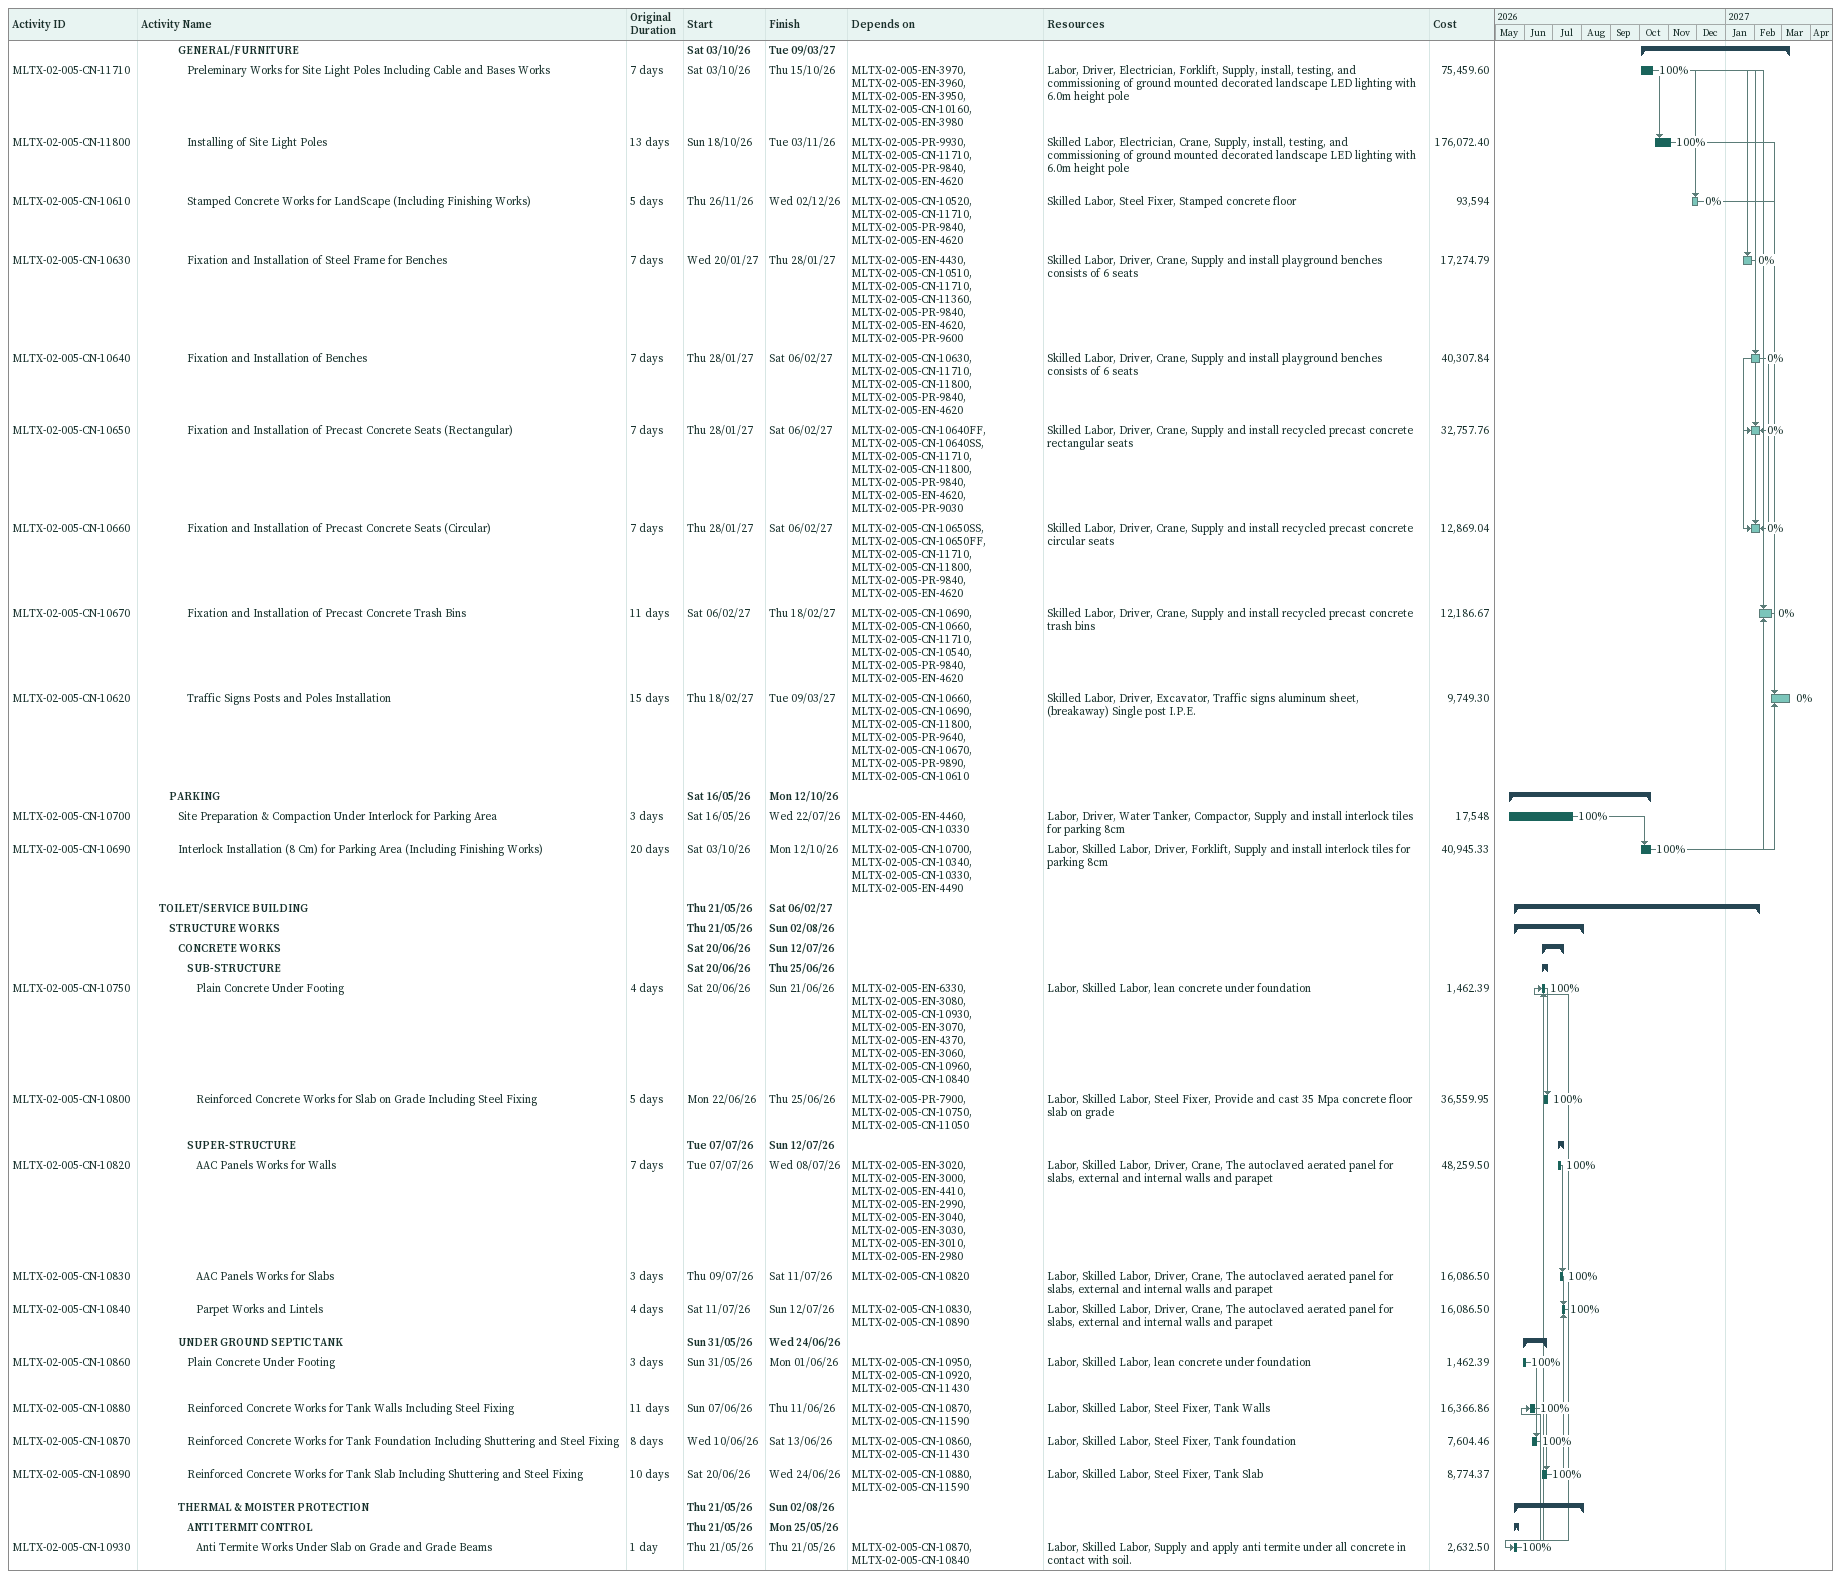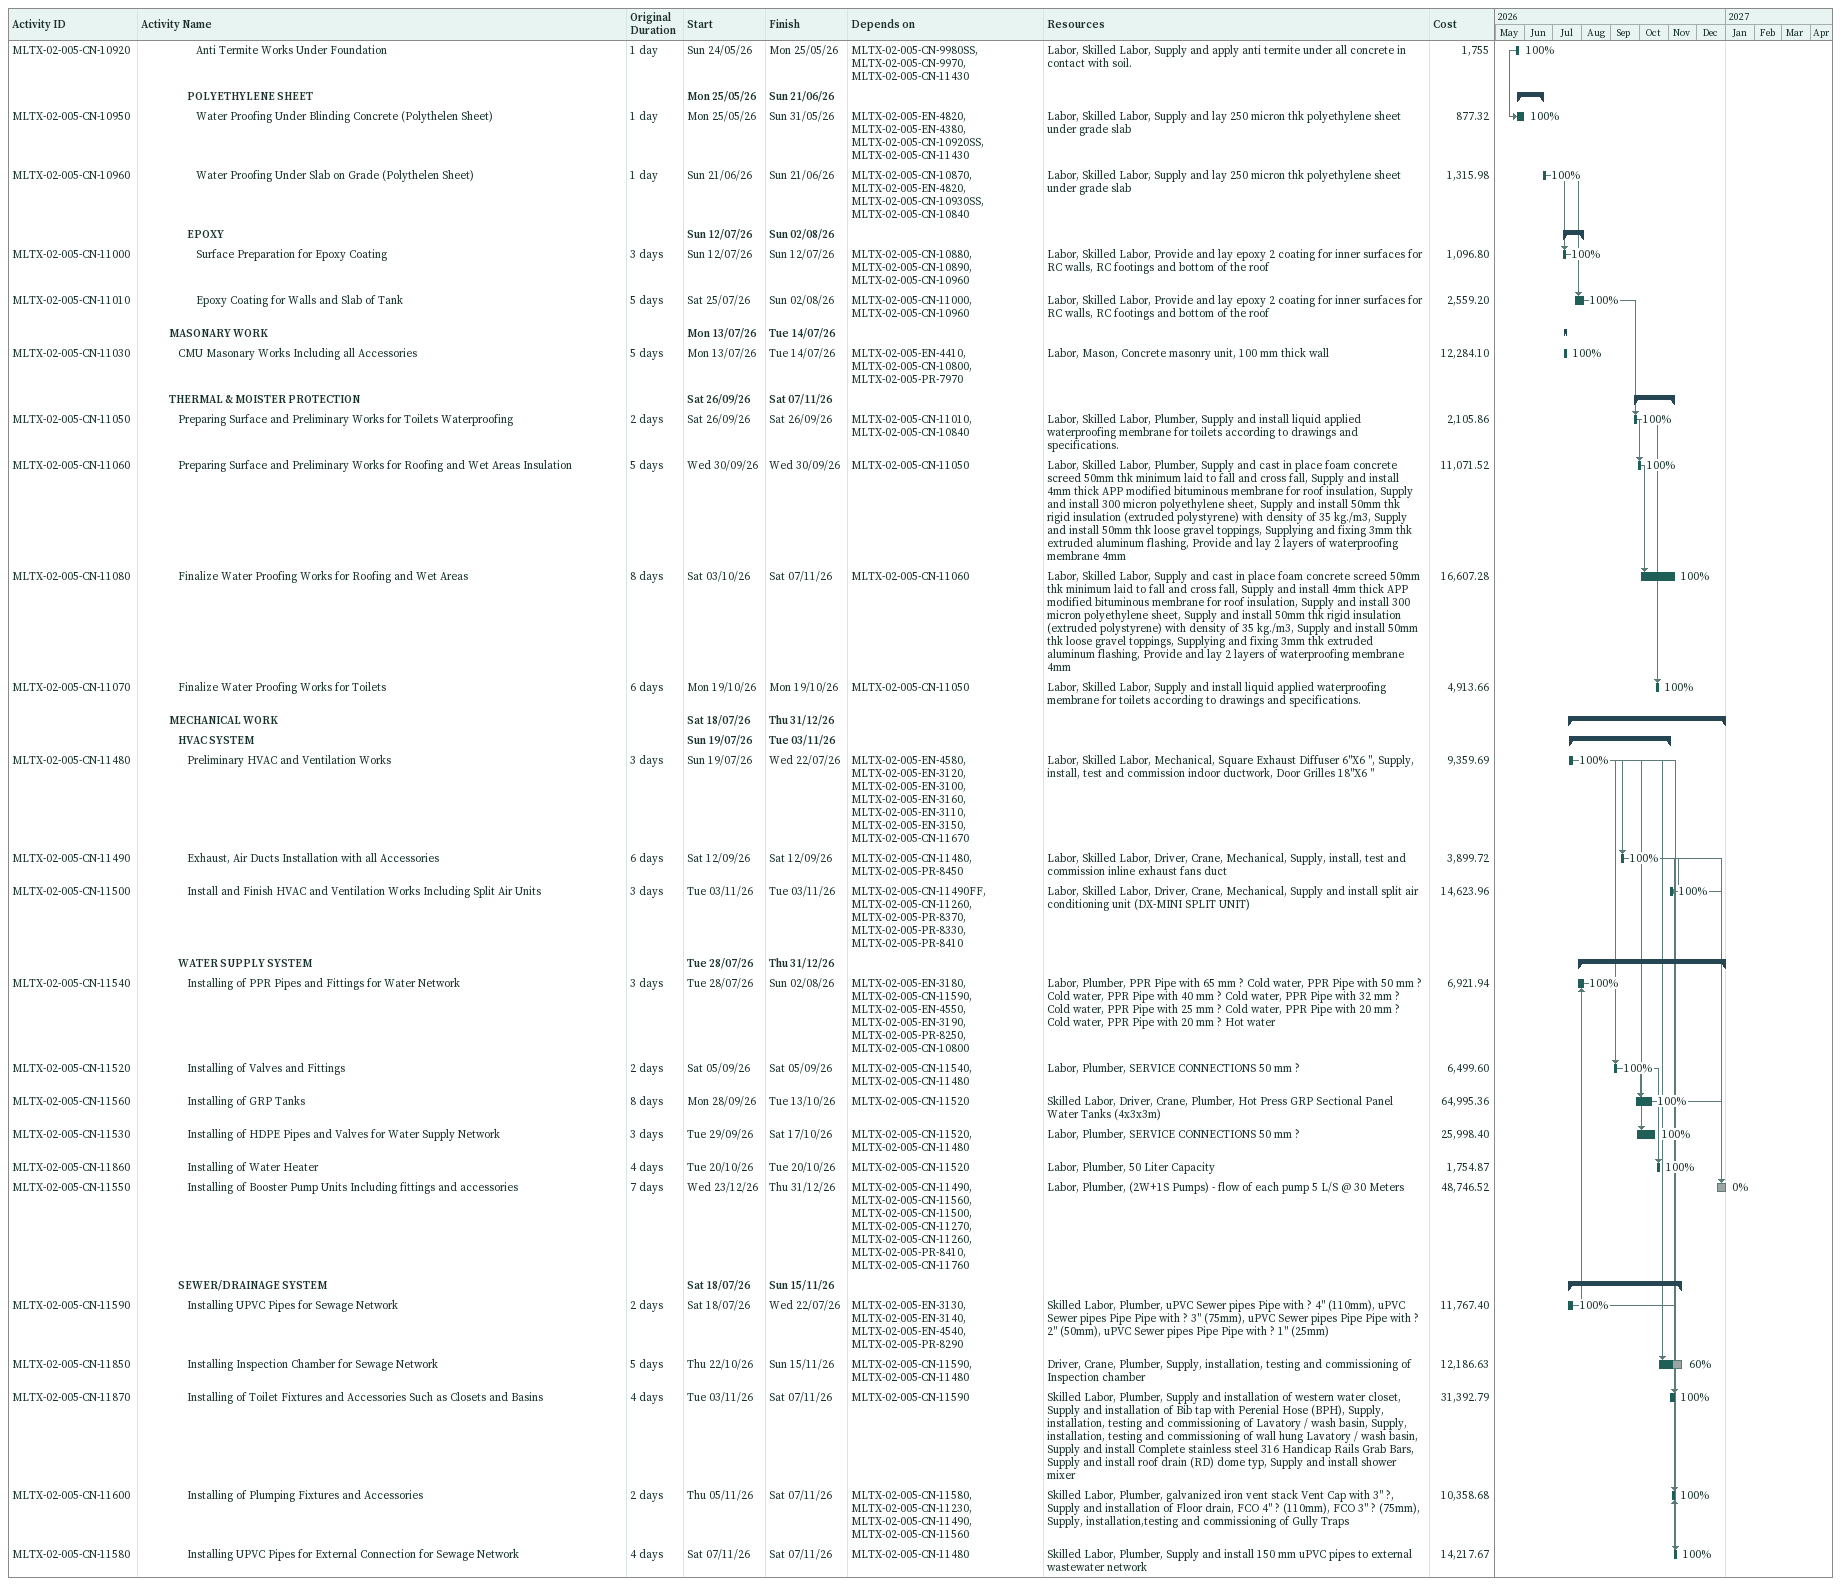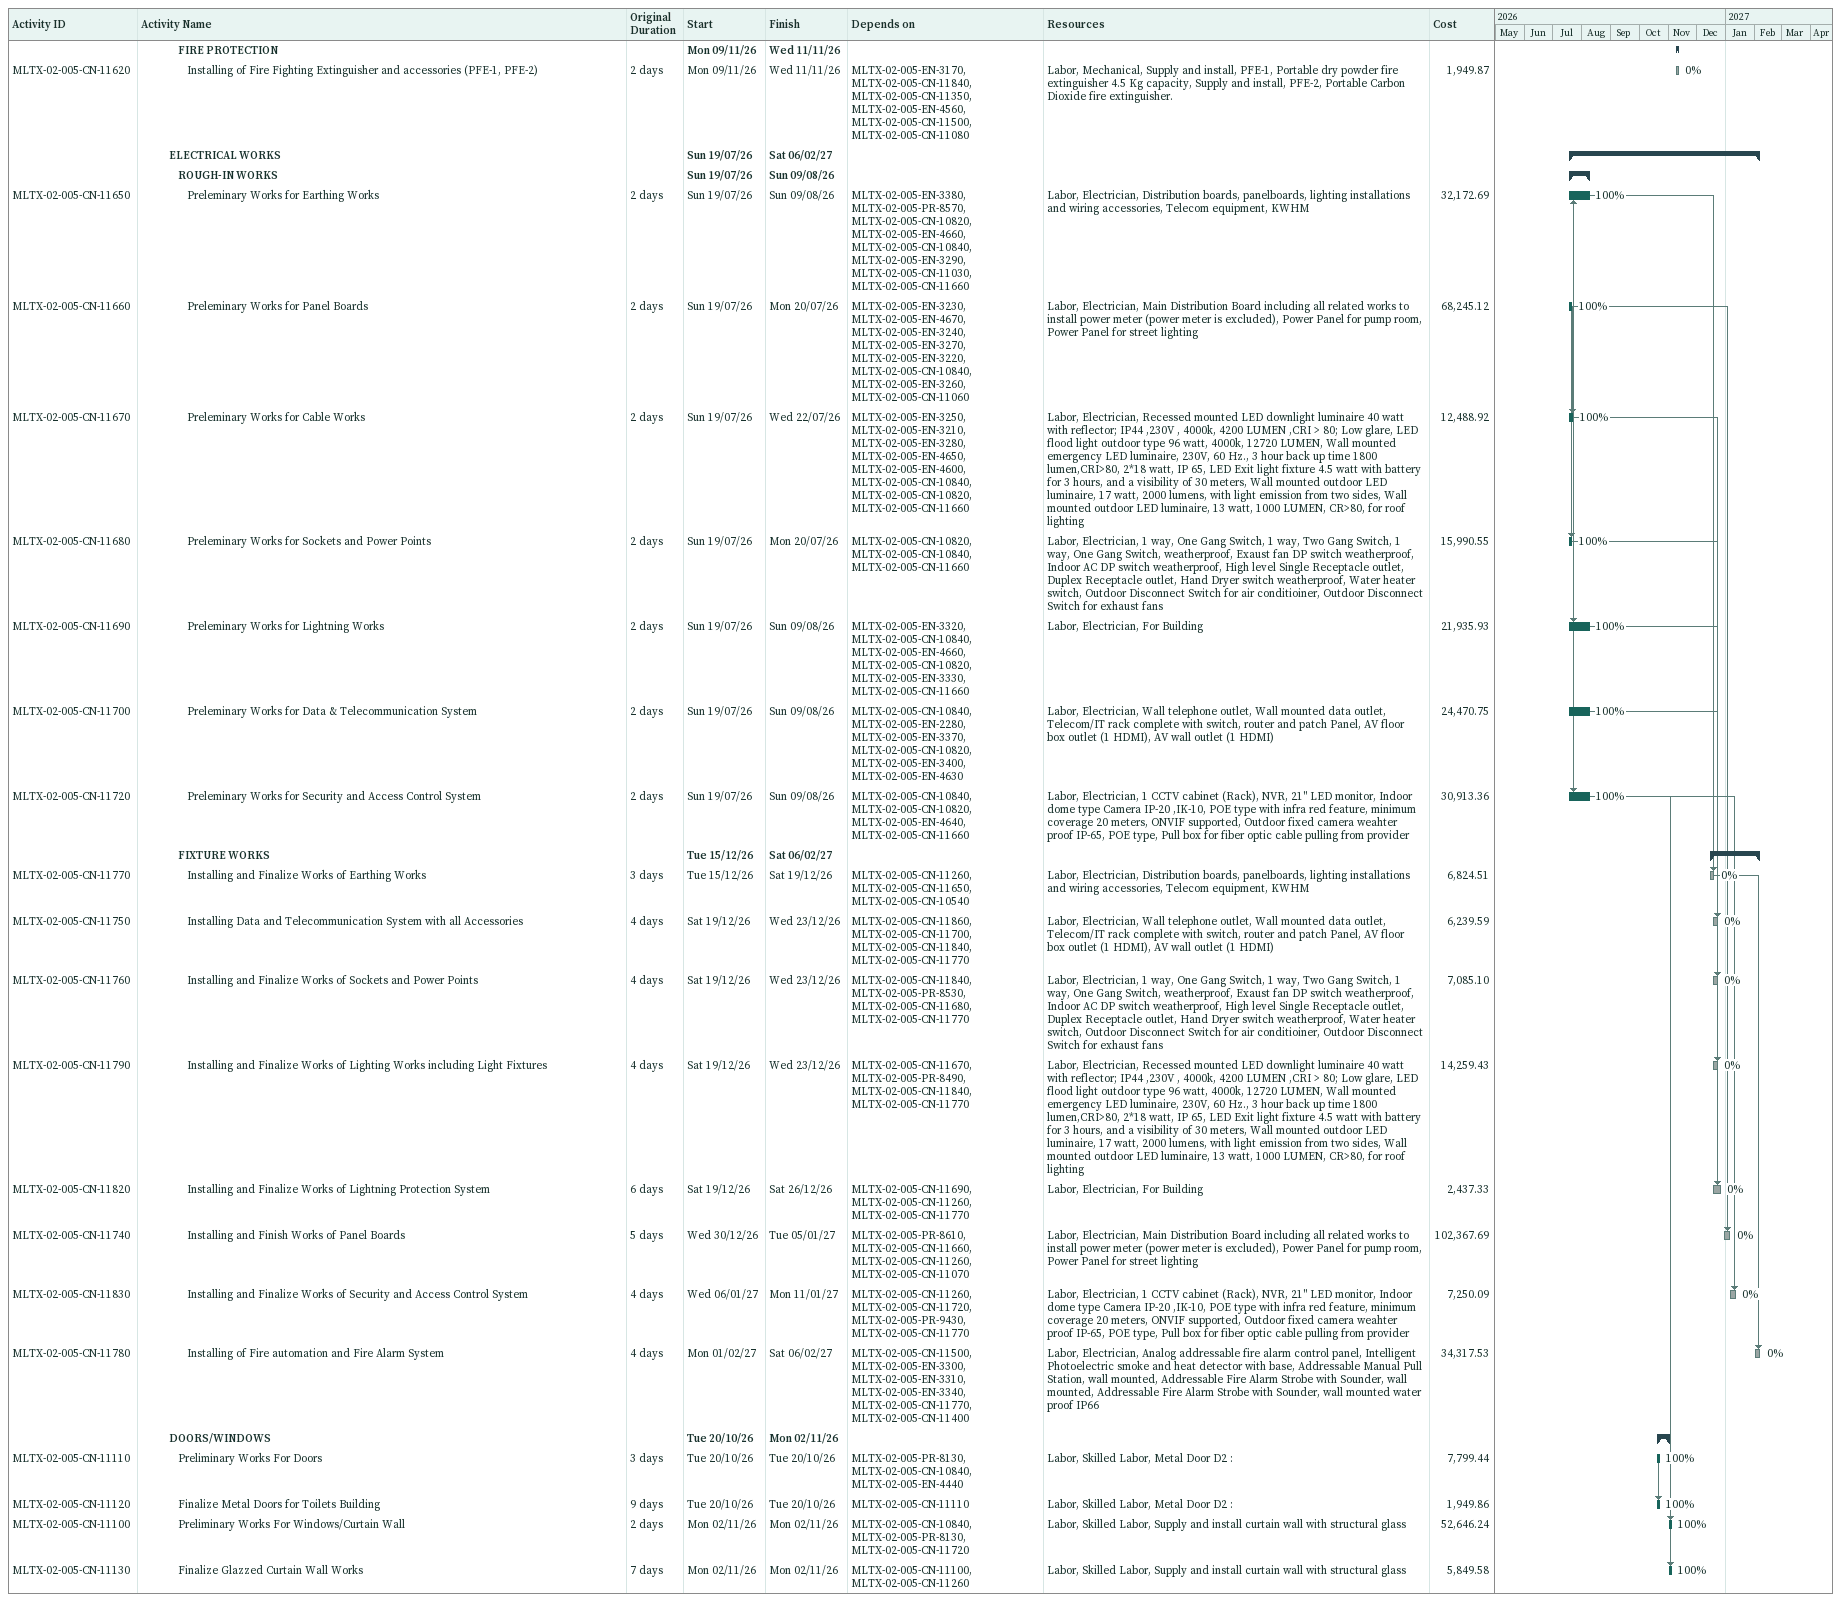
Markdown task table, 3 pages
| ID | Level | Task | Original duration | Start | Finish | Predecessors | Resources | % complete | Cost |
|---|---|---|---|---|---|---|---|---|---|
|  | 5 | **GENERAL/FURNITURE** |  | 2026-10-03 | 2027-03-09 |  |  |  |  |
| MLTX-02-005-CN-11710 | 6 | Preleminary Works for Site Light Poles Including Cable and Bases Works | 7d | 2026-10-03 | 2026-10-15 | MLTX-02-005-EN-3970, MLTX-02-005-EN-3960, MLTX-02-005-EN-3950, MLTX-02-005-CN-10160, MLTX-02-005-EN-3980 | Labor, Driver, Electrician, Forklift, Supply, install, testing, and commissioning of ground mounted decorated landscape LED lighting with 6.0m height pole | 100 | 75459.60 |
| MLTX-02-005-CN-11800 | 6 | Installing of Site Light Poles | 13d | 2026-10-18 | 2026-11-03 | MLTX-02-005-PR-9930, MLTX-02-005-CN-11710, MLTX-02-005-PR-9840, MLTX-02-005-EN-4620 | Skilled Labor, Electrician, Crane, Supply, install, testing, and commissioning of ground mounted decorated landscape LED lighting with 6.0m height pole | 100 | 176072.40 |
| MLTX-02-005-CN-10610 | 6 | Stamped Concrete Works for LandScape (Including Finishing Works) | 5d | 2026-11-26 | 2026-12-02 | MLTX-02-005-CN-10520, MLTX-02-005-CN-11710, MLTX-02-005-PR-9840, MLTX-02-005-EN-4620 | Skilled Labor, Steel Fixer, Stamped concrete floor | 0 | 93594 |
| MLTX-02-005-CN-10630 | 6 | Fixation and Installation of Steel Frame for Benches | 7d | 2027-01-20 | 2027-01-28 | MLTX-02-005-EN-4430, MLTX-02-005-CN-10510, MLTX-02-005-CN-11710, MLTX-02-005-CN-11360, MLTX-02-005-PR-9840, MLTX-02-005-EN-4620, MLTX-02-005-PR-9600 | Skilled Labor, Driver, Crane, Supply and install playground benches consists of 6 seats | 0 | 17274.79 |
| MLTX-02-005-CN-10640 | 6 | Fixation and Installation of Benches | 7d | 2027-01-28 | 2027-02-06 | MLTX-02-005-CN-10630, MLTX-02-005-CN-11710, MLTX-02-005-CN-11800, MLTX-02-005-PR-9840, MLTX-02-005-EN-4620 | Skilled Labor, Driver, Crane, Supply and install playground benches consists of 6 seats | 0 | 40307.84 |
| MLTX-02-005-CN-10650 | 6 | Fixation and Installation of Precast Concrete Seats (Rectangular) | 7d | 2027-01-28 | 2027-02-06 | MLTX-02-005-CN-10640FF, MLTX-02-005-CN-10640SS, MLTX-02-005-CN-11710, MLTX-02-005-CN-11800, MLTX-02-005-PR-9840, MLTX-02-005-EN-4620, MLTX-02-005-PR-9030 | Skilled Labor, Driver, Crane, Supply and install recycled precast concrete rectangular seats | 0 | 32757.76 |
| MLTX-02-005-CN-10660 | 6 | Fixation and Installation of Precast Concrete Seats (Circular) | 7d | 2027-01-28 | 2027-02-06 | MLTX-02-005-CN-10650SS, MLTX-02-005-CN-10650FF, MLTX-02-005-CN-11710, MLTX-02-005-CN-11800, MLTX-02-005-PR-9840, MLTX-02-005-EN-4620 | Skilled Labor, Driver, Crane, Supply and install recycled precast concrete circular seats | 0 | 12869.04 |
| MLTX-02-005-CN-10670 | 6 | Fixation and Installation of Precast Concrete Trash Bins | 11d | 2027-02-06 | 2027-02-18 | MLTX-02-005-CN-10690, MLTX-02-005-CN-10660, MLTX-02-005-CN-11710, MLTX-02-005-CN-10540, MLTX-02-005-PR-9840, MLTX-02-005-EN-4620 | Skilled Labor, Driver, Crane, Supply and install recycled precast concrete trash bins | 0 | 12186.67 |
| MLTX-02-005-CN-10620 | 6 | Traffic Signs Posts and Poles Installation | 15d | 2027-02-18 | 2027-03-09 | MLTX-02-005-CN-10660, MLTX-02-005-CN-10690, MLTX-02-005-CN-11800, MLTX-02-005-PR-9640, MLTX-02-005-CN-10670, MLTX-02-005-PR-9890, MLTX-02-005-CN-10610 | Skilled Labor, Driver, Excavator, Traffic signs aluminum sheet, (breakaway) Single post I.P.E. | 0 | 9749.30 |
|  | 4 | **PARKING** |  | 2026-05-16 | 2026-10-12 |  |  |  |  |
| MLTX-02-005-CN-10700 | 5 | Site Preparation & Compaction Under Interlock for Parking Area | 3d | 2026-05-16 | 2026-07-22 | MLTX-02-005-EN-4460, MLTX-02-005-CN-10330 | Labor, Driver, Water Tanker, Compactor, Supply and install interlock tiles for parking 8cm | 100 | 17548 |
| MLTX-02-005-CN-10690 | 5 | Interlock Installation (8 Cm) for Parking Area (Including Finishing Works) | 20d | 2026-10-03 | 2026-10-12 | MLTX-02-005-CN-10700, MLTX-02-005-CN-10340, MLTX-02-005-CN-10330, MLTX-02-005-EN-4490 | Labor, Skilled Labor, Driver, Forklift, Supply and install interlock tiles for parking 8cm | 100 | 40945.33 |
|  | 3 | **TOILET/SERVICE BUILDING** |  | 2026-05-21 | 2027-02-06 |  |  |  |  |
|  | 4 | **STRUCTURE WORKS** |  | 2026-05-21 | 2026-08-02 |  |  |  |  |
|  | 5 | **CONCRETE WORKS** |  | 2026-06-20 | 2026-07-12 |  |  |  |  |
|  | 6 | **SUB-STRUCTURE** |  | 2026-06-20 | 2026-06-25 |  |  |  |  |
| MLTX-02-005-CN-10750 | 7 | Plain Concrete Under Footing | 4d | 2026-06-20 | 2026-06-21 | MLTX-02-005-EN-6330, MLTX-02-005-EN-3080, MLTX-02-005-CN-10930, MLTX-02-005-EN-3070, MLTX-02-005-EN-4370, MLTX-02-005-EN-3060, MLTX-02-005-CN-10960, MLTX-02-005-CN-10840 | Labor, Skilled Labor, lean concrete under foundation | 100 | 1462.39 |
| MLTX-02-005-CN-10800 | 7 | Reinforced Concrete Works for Slab on Grade Including Steel Fixing | 5d | 2026-06-22 | 2026-06-25 | MLTX-02-005-PR-7900, MLTX-02-005-CN-10750, MLTX-02-005-CN-11050 | Labor, Skilled Labor, Steel Fixer, Provide and cast 35 Mpa concrete floor slab on grade | 100 | 36559.95 |
|  | 6 | **SUPER-STRUCTURE** |  | 2026-07-07 | 2026-07-12 |  |  |  |  |
| MLTX-02-005-CN-10820 | 7 | AAC Panels Works for Walls | 7d | 2026-07-07 | 2026-07-08 | MLTX-02-005-EN-3020, MLTX-02-005-EN-3000, MLTX-02-005-EN-4410, MLTX-02-005-EN-2990, MLTX-02-005-EN-3040, MLTX-02-005-EN-3030, MLTX-02-005-EN-3010, MLTX-02-005-EN-2980 | Labor, Skilled Labor, Driver, Crane, The autoclaved aerated panel for slabs, external and internal walls and parapet | 100 | 48259.50 |
| MLTX-02-005-CN-10830 | 7 | AAC Panels Works for Slabs | 3d | 2026-07-09 | 2026-07-11 | MLTX-02-005-CN-10820 | Labor, Skilled Labor, Driver, Crane, The autoclaved aerated panel for slabs, external and internal walls and parapet | 100 | 16086.50 |
| MLTX-02-005-CN-10840 | 7 | Parpet Works and Lintels | 4d | 2026-07-11 | 2026-07-12 | MLTX-02-005-CN-10830, MLTX-02-005-CN-10890 | Labor, Skilled Labor, Driver, Crane, The autoclaved aerated panel for slabs, external and internal walls and parapet | 100 | 16086.50 |
|  | 5 | **UNDER GROUND SEPTIC TANK** |  | 2026-05-31 | 2026-06-24 |  |  |  |  |
| MLTX-02-005-CN-10860 | 6 | Plain Concrete Under Footing | 3d | 2026-05-31 | 2026-06-01 | MLTX-02-005-CN-10950, MLTX-02-005-CN-10920, MLTX-02-005-CN-11430 | Labor, Skilled Labor, lean concrete under foundation | 100 | 1462.39 |
| MLTX-02-005-CN-10880 | 6 | Reinforced Concrete Works for Tank Walls Including Steel Fixing | 11d | 2026-06-07 | 2026-06-11 | MLTX-02-005-CN-10870, MLTX-02-005-CN-11590 | Labor, Skilled Labor, Steel Fixer, Tank Walls | 100 | 16366.86 |
| MLTX-02-005-CN-10870 | 6 | Reinforced Concrete Works for Tank Foundation Including Shuttering and Steel Fixing | 8d | 2026-06-10 | 2026-06-13 | MLTX-02-005-CN-10860, MLTX-02-005-CN-11430 | Labor, Skilled Labor, Steel Fixer, Tank foundation | 100 | 7604.46 |
| MLTX-02-005-CN-10890 | 6 | Reinforced Concrete Works for Tank Slab Including Shuttering and Steel Fixing | 10d | 2026-06-20 | 2026-06-24 | MLTX-02-005-CN-10880, MLTX-02-005-CN-11590 | Labor, Skilled Labor, Steel Fixer, Tank Slab | 100 | 8774.37 |
|  | 5 | **THERMAL & MOISTER PROTECTION** |  | 2026-05-21 | 2026-08-02 |  |  |  |  |
|  | 6 | **ANTI TERMIT CONTROL** |  | 2026-05-21 | 2026-05-25 |  |  |  |  |
| MLTX-02-005-CN-10930 | 7 | Anti Termite Works Under Slab on Grade and Grade Beams | 1d | 2026-05-21 | 2026-05-21 | MLTX-02-005-CN-10870, MLTX-02-005-CN-10840 | Labor, Skilled Labor, Supply and apply anti termite under all concrete in contact with soil. | 100 | 2632.50 |
| MLTX-02-005-CN-10920 | 7 | Anti Termite Works Under Foundation | 1d | 2026-05-24 | 2026-05-25 | MLTX-02-005-CN-9980SS, MLTX-02-005-CN-9970, MLTX-02-005-CN-11430 | Labor, Skilled Labor, Supply and apply anti termite under all concrete in contact with soil. | 100 | 1755 |
|  | 6 | **POLYETHYLENE SHEET** |  | 2026-05-25 | 2026-06-21 |  |  |  |  |
| MLTX-02-005-CN-10950 | 7 | Water Proofing Under Blinding Concrete (Polythelen Sheet) | 1d | 2026-05-25 | 2026-05-31 | MLTX-02-005-EN-4820, MLTX-02-005-EN-4380, MLTX-02-005-CN-10920SS, MLTX-02-005-CN-11430 | Labor, Skilled Labor, Supply and lay 250 micron thk polyethylene sheet under grade slab | 100 | 877.32 |
| MLTX-02-005-CN-10960 | 7 | Water Proofing Under Slab on Grade (Polythelen Sheet) | 1d | 2026-06-21 | 2026-06-21 | MLTX-02-005-CN-10870, MLTX-02-005-EN-4820, MLTX-02-005-CN-10930SS, MLTX-02-005-CN-10840 | Labor, Skilled Labor, Supply and lay 250 micron thk polyethylene sheet under grade slab | 100 | 1315.98 |
|  | 6 | **EPOXY** |  | 2026-07-12 | 2026-08-02 |  |  |  |  |
| MLTX-02-005-CN-11000 | 7 | Surface Preparation for Epoxy Coating | 3d | 2026-07-12 | 2026-07-12 | MLTX-02-005-CN-10880, MLTX-02-005-CN-10890, MLTX-02-005-CN-10960 | Labor, Skilled Labor, Provide and lay epoxy 2 coating for inner surfaces for RC walls, RC footings and bottom of the roof | 100 | 1096.80 |
| MLTX-02-005-CN-11010 | 7 | Epoxy Coating for Walls and Slab of Tank | 5d | 2026-07-25 | 2026-08-02 | MLTX-02-005-CN-11000, MLTX-02-005-CN-10960 | Labor, Skilled Labor, Provide and lay epoxy 2 coating for inner surfaces for RC walls, RC footings and bottom of the roof | 100 | 2559.20 |
|  | 4 | **MASONARY WORK** |  | 2026-07-13 | 2026-07-14 |  |  |  |  |
| MLTX-02-005-CN-11030 | 5 | CMU Masonary Works Including all Accessories | 5d | 2026-07-13 | 2026-07-14 | MLTX-02-005-EN-4410, MLTX-02-005-CN-10800, MLTX-02-005-PR-7970 | Labor, Mason, Concrete masonry unit, 100 mm thick wall | 100 | 12284.10 |
|  | 4 | **THERMAL & MOISTER PROTECTION** |  | 2026-09-26 | 2026-11-07 |  |  |  |  |
| MLTX-02-005-CN-11050 | 5 | Preparing Surface and Preliminary Works for Toilets Waterproofing | 2d | 2026-09-26 | 2026-09-26 | MLTX-02-005-CN-11010, MLTX-02-005-CN-10840 | Labor, Skilled Labor, Plumber, Supply and install liquid applied waterproofing membrane for toilets according to drawings and specifications. | 100 | 2105.86 |
| MLTX-02-005-CN-11060 | 5 | Preparing Surface and Preliminary Works for Roofing and Wet Areas Insulation | 5d | 2026-09-30 | 2026-09-30 | MLTX-02-005-CN-11050 | Labor, Skilled Labor, Plumber, Supply and cast in place foam concrete screed 50mm thk minimum laid to fall and cross fall, Supply and install 4mm thick APP modified bituminous membrane for roof insulation, Supply and install 300 micron polyethylene sheet, Supply and install 50mm thk rigid insulation (extruded polystyrene) with density of 35 kg./m3, Supply and install 50mm thk loose gravel toppings, Supplying and fixing 3mm thk extruded aluminum flashing, Provide and lay 2 layers of waterproofing membrane 4mm | 100 | 11071.52 |
| MLTX-02-005-CN-11080 | 5 | Finalize Water Proofing Works for Roofing and Wet Areas | 8d | 2026-10-03 | 2026-11-07 | MLTX-02-005-CN-11060 | Labor, Skilled Labor, Supply and cast in place foam concrete screed 50mm thk minimum laid to fall and cross fall, Supply and install 4mm thick APP modified bituminous membrane for roof insulation, Supply and install 300 micron polyethylene sheet, Supply and install 50mm thk rigid insulation (extruded polystyrene) with density of 35 kg./m3, Supply and install 50mm thk loose gravel toppings, Supplying and fixing 3mm thk extruded aluminum flashing, Provide and lay 2 layers of waterproofing membrane 4mm | 100 | 16607.28 |
| MLTX-02-005-CN-11070 | 5 | Finalize Water Proofing Works for Toilets | 6d | 2026-10-19 | 2026-10-19 | MLTX-02-005-CN-11050 | Labor, Skilled Labor, Supply and install liquid applied waterproofing membrane for toilets according to drawings and specifications. | 100 | 4913.66 |
|  | 4 | **MECHANICAL WORK** |  | 2026-07-18 | 2026-12-31 |  |  |  |  |
|  | 5 | **HVAC SYSTEM** |  | 2026-07-19 | 2026-11-03 |  |  |  |  |
| MLTX-02-005-CN-11480 | 6 | Preliminary HVAC and Ventilation Works | 3d | 2026-07-19 | 2026-07-22 | MLTX-02-005-EN-4580, MLTX-02-005-EN-3120, MLTX-02-005-EN-3100, MLTX-02-005-EN-3160, MLTX-02-005-EN-3110, MLTX-02-005-EN-3150, MLTX-02-005-CN-11670 | Labor, Skilled Labor, Mechanical, Square Exhaust Diffuser 6"X6 ", Supply, install, test and commission indoor ductwork, Door Grilles 18"X6 " | 100 | 9359.69 |
| MLTX-02-005-CN-11490 | 6 | Exhaust, Air Ducts Installation with all Accessories | 6d | 2026-09-12 | 2026-09-12 | MLTX-02-005-CN-11480, MLTX-02-005-PR-8450 | Labor, Skilled Labor, Driver, Crane, Mechanical, Supply, install, test and commission inline exhaust fans duct | 100 | 3899.72 |
| MLTX-02-005-CN-11500 | 6 | Install and Finish HVAC and Ventilation Works Including Split Air Units | 3d | 2026-11-03 | 2026-11-03 | MLTX-02-005-CN-11490FF, MLTX-02-005-CN-11260, MLTX-02-005-PR-8370, MLTX-02-005-PR-8330, MLTX-02-005-PR-8410 | Labor, Skilled Labor, Driver, Crane, Mechanical, Supply and install split air conditioning unit (DX-MINI SPLIT UNIT) | 100 | 14623.96 |
|  | 5 | **WATER SUPPLY SYSTEM** |  | 2026-07-28 | 2026-12-31 |  |  |  |  |
| MLTX-02-005-CN-11540 | 6 | Installing of PPR Pipes and Fittings for Water Network | 3d | 2026-07-28 | 2026-08-02 | MLTX-02-005-EN-3180, MLTX-02-005-CN-11590, MLTX-02-005-EN-4550, MLTX-02-005-EN-3190, MLTX-02-005-PR-8250, MLTX-02-005-CN-10800 | Labor, Plumber, PPR Pipe with 65 mm ? Cold water, PPR Pipe with 50 mm ? Cold water, PPR Pipe with 40 mm ? Cold water, PPR Pipe with 32 mm ? Cold water, PPR Pipe with 25 mm ? Cold water, PPR Pipe with 20 mm ? Cold water, PPR Pipe with 20 mm ? Hot water | 100 | 6921.94 |
| MLTX-02-005-CN-11520 | 6 | Installing of Valves and Fittings | 2d | 2026-09-05 | 2026-09-05 | MLTX-02-005-CN-11540, MLTX-02-005-CN-11480 | Labor, Plumber, SERVICE CONNECTIONS 50 mm ? | 100 | 6499.60 |
| MLTX-02-005-CN-11560 | 6 | Installing of GRP Tanks | 8d | 2026-09-28 | 2026-10-13 | MLTX-02-005-CN-11520 | Skilled Labor, Driver, Crane, Plumber, Hot Press GRP Sectional Panel Water Tanks (4x3x3m) | 100 | 64995.36 |
| MLTX-02-005-CN-11530 | 6 | Installing of HDPE Pipes and Valves for Water Supply Network | 3d | 2026-09-29 | 2026-10-17 | MLTX-02-005-CN-11520, MLTX-02-005-CN-11480 | Labor, Plumber, SERVICE CONNECTIONS 50 mm ? | 100 | 25998.40 |
| MLTX-02-005-CN-11860 | 6 | Installing of Water Heater | 4d | 2026-10-20 | 2026-10-20 | MLTX-02-005-CN-11520 | Labor, Plumber, 50 Liter Capacity | 100 | 1754.87 |
| MLTX-02-005-CN-11550 | 6 | Installing of Booster Pump Units Including fittings and accessories | 7d | 2026-12-23 | 2026-12-31 | MLTX-02-005-CN-11490, MLTX-02-005-CN-11560, MLTX-02-005-CN-11500, MLTX-02-005-CN-11270, MLTX-02-005-CN-11260, MLTX-02-005-PR-8410, MLTX-02-005-CN-11760 | Labor, Plumber, (2W+1S Pumps) - flow of each pump 5 L/S @ 30 Meters | 0 | 48746.52 |
|  | 5 | **SEWER/DRAINAGE SYSTEM** |  | 2026-07-18 | 2026-11-15 |  |  |  |  |
| MLTX-02-005-CN-11590 | 6 | Installing UPVC Pipes for Sewage Network | 2d | 2026-07-18 | 2026-07-22 | MLTX-02-005-EN-3130, MLTX-02-005-EN-3140, MLTX-02-005-EN-4540, MLTX-02-005-PR-8290 | Skilled Labor, Plumber, uPVC Sewer pipes Pipe with ? 4" (110mm), uPVC Sewer pipes Pipe Pipe with ? 3" (75mm), uPVC Sewer pipes Pipe Pipe with ? 2" (50mm), uPVC Sewer pipes Pipe Pipe with ? 1" (25mm) | 100 | 11767.40 |
| MLTX-02-005-CN-11850 | 6 | Installing Inspection Chamber for Sewage Network | 5d | 2026-10-22 | 2026-11-15 | MLTX-02-005-CN-11590, MLTX-02-005-CN-11480 | Driver, Crane, Plumber, Supply, installation, testing and commissioning of Inspection chamber | 60 | 12186.63 |
| MLTX-02-005-CN-11870 | 6 | Installing of Toilet Fixtures and Accessories Such as Closets and Basins | 4d | 2026-11-03 | 2026-11-07 | MLTX-02-005-CN-11590 | Skilled Labor, Plumber, Supply and installation of western water closet, Supply and installation of Bib tap with Perenial Hose (BPH), Supply, installation, testing and commissioning of Lavatory / wash basin, Supply, installation, testing and commissioning of wall hung Lavatory / wash basin, Supply and install Complete stainless steel 316 Handicap Rails Grab Bars, Supply and install roof drain (RD) dome typ, Supply and install shower mixer | 100 | 31392.79 |
| MLTX-02-005-CN-11600 | 6 | Installing of Plumping Fixtures and Accessories | 2d | 2026-11-05 | 2026-11-07 | MLTX-02-005-CN-11580, MLTX-02-005-CN-11230, MLTX-02-005-CN-11490, MLTX-02-005-CN-11560 | Skilled Labor, Plumber, galvanized iron vent stack Vent Cap with 3" ?, Supply and installation of Floor drain, FCO 4" ? (110mm), FCO 3" ? (75mm), Supply, installation,testing and commissioning of Gully Traps | 100 | 10358.68 |
| MLTX-02-005-CN-11580 | 6 | Installing UPVC Pipes for External Connection for Sewage Network | 4d | 2026-11-07 | 2026-11-07 | MLTX-02-005-CN-11480 | Skilled Labor, Plumber, Supply and install 150 mm uPVC pipes to external wastewater network | 100 | 14217.67 |
|  | 5 | **FIRE PROTECTION** |  | 2026-11-09 | 2026-11-11 |  |  |  |  |
| MLTX-02-005-CN-11620 | 6 | Installing of Fire Fighting Extinguisher and accessories (PFE-1, PFE-2) | 2d | 2026-11-09 | 2026-11-11 | MLTX-02-005-EN-3170, MLTX-02-005-CN-11840, MLTX-02-005-CN-11350, MLTX-02-005-EN-4560, MLTX-02-005-CN-11500, MLTX-02-005-CN-11080 | Labor, Mechanical, Supply and install, PFE-1, Portable dry powder fire extinguisher 4.5 Kg capacity, Supply and install, PFE-2, Portable Carbon Dioxide fire extinguisher. | 0 | 1949.87 |
|  | 4 | **ELECTRICAL WORKS** |  | 2026-07-19 | 2027-02-06 |  |  |  |  |
|  | 5 | **ROUGH-IN WORKS** |  | 2026-07-19 | 2026-08-09 |  |  |  |  |
| MLTX-02-005-CN-11650 | 6 | Preleminary Works for Earthing Works | 2d | 2026-07-19 | 2026-08-09 | MLTX-02-005-EN-3380, MLTX-02-005-PR-8570, MLTX-02-005-CN-10820, MLTX-02-005-EN-4660, MLTX-02-005-CN-10840, MLTX-02-005-EN-3290, MLTX-02-005-CN-11030, MLTX-02-005-CN-11660 | Labor, Electrician, Distribution boards, panelboards, lighting installations and wiring accessories, Telecom equipment, KWHM | 100 | 32172.69 |
| MLTX-02-005-CN-11660 | 6 | Preleminary Works for Panel Boards | 2d | 2026-07-19 | 2026-07-20 | MLTX-02-005-EN-3230, MLTX-02-005-EN-4670, MLTX-02-005-EN-3240, MLTX-02-005-EN-3270, MLTX-02-005-EN-3220, MLTX-02-005-CN-10840, MLTX-02-005-EN-3260, MLTX-02-005-CN-11060 | Labor, Electrician, Main Distribution Board including all related works to install power meter (power meter is excluded), Power Panel for pump room, Power Panel for street lighting | 100 | 68245.12 |
| MLTX-02-005-CN-11670 | 6 | Preleminary Works for Cable Works | 2d | 2026-07-19 | 2026-07-22 | MLTX-02-005-EN-3250, MLTX-02-005-EN-3210, MLTX-02-005-EN-3280, MLTX-02-005-EN-4650, MLTX-02-005-EN-4600, MLTX-02-005-CN-10840, MLTX-02-005-CN-10820, MLTX-02-005-CN-11660 | Labor, Electrician, Recessed mounted LED downlight luminaire 40 watt with reflector; IP44 ,230V , 4000k, 4200 LUMEN ,CRI > 80; Low glare, LED flood light outdoor type 96 watt, 4000k, 12720 LUMEN, Wall mounted emergency LED luminaire, 230V, 60 Hz., 3 hour back up time 1800 lumen,CRI>80, 2*18 watt, IP 65, LED Exit light fixture 4.5 watt with battery for 3 hours, and a visibility of 30 meters, Wall mounted outdoor LED luminaire, 17 watt, 2000 lumens, with light emission from two sides, Wall mounted outdoor LED luminaire, 13 watt, 1000 LUMEN, CR>80, for roof lighting | 100 | 12488.92 |
| MLTX-02-005-CN-11680 | 6 | Preleminary Works for Sockets and Power Points | 2d | 2026-07-19 | 2026-07-20 | MLTX-02-005-CN-10820, MLTX-02-005-CN-10840, MLTX-02-005-CN-11660 | Labor, Electrician, 1 way, One Gang Switch, 1 way, Two Gang Switch, 1 way, One Gang Switch, weatherproof, Exaust fan DP switch weatherproof, Indoor AC DP switch weatherproof, High level Single Receptacle outlet, Duplex Receptacle outlet, Hand Dryer switch weatherproof, Water heater switch, Outdoor Disconnect Switch for air conditioiner, Outdoor Disconnect Switch for exhaust fans | 100 | 15990.55 |
| MLTX-02-005-CN-11690 | 6 | Preleminary Works for Lightning Works | 2d | 2026-07-19 | 2026-08-09 | MLTX-02-005-EN-3320, MLTX-02-005-CN-10840, MLTX-02-005-EN-4660, MLTX-02-005-CN-10820, MLTX-02-005-EN-3330, MLTX-02-005-CN-11660 | Labor, Electrician, For Building | 100 | 21935.93 |
| MLTX-02-005-CN-11700 | 6 | Preleminary Works for Data & Telecommunication System | 2d | 2026-07-19 | 2026-08-09 | MLTX-02-005-CN-10840, MLTX-02-005-EN-2280, MLTX-02-005-EN-3370, MLTX-02-005-CN-10820, MLTX-02-005-EN-3400, MLTX-02-005-EN-4630 | Labor, Electrician, Wall telephone outlet, Wall mounted data outlet, Telecom/IT rack complete with switch, router and patch Panel, AV floor box outlet (1 HDMI), AV wall outlet (1 HDMI) | 100 | 24470.75 |
| MLTX-02-005-CN-11720 | 6 | Preleminary Works for Security and Access Control System | 2d | 2026-07-19 | 2026-08-09 | MLTX-02-005-CN-10840, MLTX-02-005-CN-10820, MLTX-02-005-EN-4640, MLTX-02-005-CN-11660 | Labor, Electrician, 1 CCTV cabinet (Rack), NVR, 21" LED monitor, Indoor dome type Camera IP-20 ,IK-10, POE type with infra red feature, minimum coverage 20 meters, ONVIF supported, Outdoor fixed camera weahter proof IP-65, POE type, Pull box for fiber optic cable pulling from provider | 100 | 30913.36 |
|  | 5 | **FIXTURE WORKS** |  | 2026-12-15 | 2027-02-06 |  |  |  |  |
| MLTX-02-005-CN-11770 | 6 | Installing and Finalize Works of Earthing Works | 3d | 2026-12-15 | 2026-12-19 | MLTX-02-005-CN-11260, MLTX-02-005-CN-11650, MLTX-02-005-CN-10540 | Labor, Electrician, Distribution boards, panelboards, lighting installations and wiring accessories, Telecom equipment, KWHM | 0 | 6824.51 |
| MLTX-02-005-CN-11750 | 6 | Installing Data and Telecommunication System with all Accessories | 4d | 2026-12-19 | 2026-12-23 | MLTX-02-005-CN-11860, MLTX-02-005-CN-11700, MLTX-02-005-CN-11840, MLTX-02-005-CN-11770 | Labor, Electrician, Wall telephone outlet, Wall mounted data outlet, Telecom/IT rack complete with switch, router and patch Panel, AV floor box outlet (1 HDMI), AV wall outlet (1 HDMI) | 0 | 6239.59 |
| MLTX-02-005-CN-11760 | 6 | Installing and Finalize Works of Sockets and Power Points | 4d | 2026-12-19 | 2026-12-23 | MLTX-02-005-CN-11840, MLTX-02-005-PR-8530, MLTX-02-005-CN-11680, MLTX-02-005-CN-11770 | Labor, Electrician, 1 way, One Gang Switch, 1 way, Two Gang Switch, 1 way, One Gang Switch, weatherproof, Exaust fan DP switch weatherproof, Indoor AC DP switch weatherproof, High level Single Receptacle outlet, Duplex Receptacle outlet, Hand Dryer switch weatherproof, Water heater switch, Outdoor Disconnect Switch for air conditioiner, Outdoor Disconnect Switch for exhaust fans | 0 | 7085.10 |
| MLTX-02-005-CN-11790 | 6 | Installing and Finalize Works of Lighting Works including Light Fixtures | 4d | 2026-12-19 | 2026-12-23 | MLTX-02-005-CN-11670, MLTX-02-005-PR-8490, MLTX-02-005-CN-11840, MLTX-02-005-CN-11770 | Labor, Electrician, Recessed mounted LED downlight luminaire 40 watt with reflector; IP44 ,230V , 4000k, 4200 LUMEN ,CRI > 80; Low glare, LED flood light outdoor type 96 watt, 4000k, 12720 LUMEN, Wall mounted emergency LED luminaire, 230V, 60 Hz., 3 hour back up time 1800 lumen,CRI>80, 2*18 watt, IP 65, LED Exit light fixture 4.5 watt with battery for 3 hours, and a visibility of 30 meters, Wall mounted outdoor LED luminaire, 17 watt, 2000 lumens, with light emission from two sides, Wall mounted outdoor LED luminaire, 13 watt, 1000 LUMEN, CR>80, for roof lighting | 0 | 14259.43 |
| MLTX-02-005-CN-11820 | 6 | Installing and Finalize Works of Lightning Protection System | 6d | 2026-12-19 | 2026-12-26 | MLTX-02-005-CN-11690, MLTX-02-005-CN-11260, MLTX-02-005-CN-11770 | Labor, Electrician, For Building | 0 | 2437.33 |
| MLTX-02-005-CN-11740 | 6 | Installing and Finish Works of Panel Boards | 5d | 2026-12-30 | 2027-01-05 | MLTX-02-005-PR-8610, MLTX-02-005-CN-11660, MLTX-02-005-CN-11260, MLTX-02-005-CN-11070 | Labor, Electrician, Main Distribution Board including all related works to install power meter (power meter is excluded), Power Panel for pump room, Power Panel for street lighting | 0 | 102367.69 |
| MLTX-02-005-CN-11830 | 6 | Installing and Finalize Works of Security and Access Control System | 4d | 2027-01-06 | 2027-01-11 | MLTX-02-005-CN-11260, MLTX-02-005-CN-11720, MLTX-02-005-PR-9430, MLTX-02-005-CN-11770 | Labor, Electrician, 1 CCTV cabinet (Rack), NVR, 21" LED monitor, Indoor dome type Camera IP-20 ,IK-10, POE type with infra red feature, minimum coverage 20 meters, ONVIF supported, Outdoor fixed camera weahter proof IP-65, POE type, Pull box for fiber optic cable pulling from provider | 0 | 7250.09 |
| MLTX-02-005-CN-11780 | 6 | Installing of Fire automation and Fire Alarm System | 4d | 2027-02-01 | 2027-02-06 | MLTX-02-005-CN-11500, MLTX-02-005-EN-3300, MLTX-02-005-EN-3310, MLTX-02-005-EN-3340, MLTX-02-005-CN-11770, MLTX-02-005-CN-11400 | Labor, Electrician, Analog addressable fire alarm control panel, Intelligent Photoelectric smoke and heat detector with base, Addressable Manual Pull Station, wall mounted, Addressable Fire Alarm Strobe with Sounder, wall mounted, Addressable Fire Alarm Strobe with Sounder, wall mounted water proof IP66 | 0 | 34317.53 |
|  | 4 | **DOORS/WINDOWS** |  | 2026-10-20 | 2026-11-02 |  |  |  |  |
| MLTX-02-005-CN-11110 | 5 | Preliminary Works For Doors | 3d | 2026-10-20 | 2026-10-20 | MLTX-02-005-PR-8130, MLTX-02-005-CN-10840, MLTX-02-005-EN-4440 | Labor, Skilled Labor, Metal Door D2 : | 100 | 7799.44 |
| MLTX-02-005-CN-11120 | 5 | Finalize Metal Doors for Toilets Building | 9d | 2026-10-20 | 2026-10-20 | MLTX-02-005-CN-11110 | Labor, Skilled Labor, Metal Door D2 : | 100 | 1949.86 |
| MLTX-02-005-CN-11100 | 5 | Preliminary Works For Windows/Curtain Wall | 2d | 2026-11-02 | 2026-11-02 | MLTX-02-005-CN-10840, MLTX-02-005-PR-8130, MLTX-02-005-CN-11720 | Labor, Skilled Labor, Supply and install curtain wall with structural glass | 100 | 52646.24 |
| MLTX-02-005-CN-11130 | 5 | Finalize Glazzed Curtain Wall Works | 7d | 2026-11-02 | 2026-11-02 | MLTX-02-005-CN-11100, MLTX-02-005-CN-11260 | Labor, Skilled Labor, Supply and install curtain wall with structural glass | 100 | 5849.58 |
